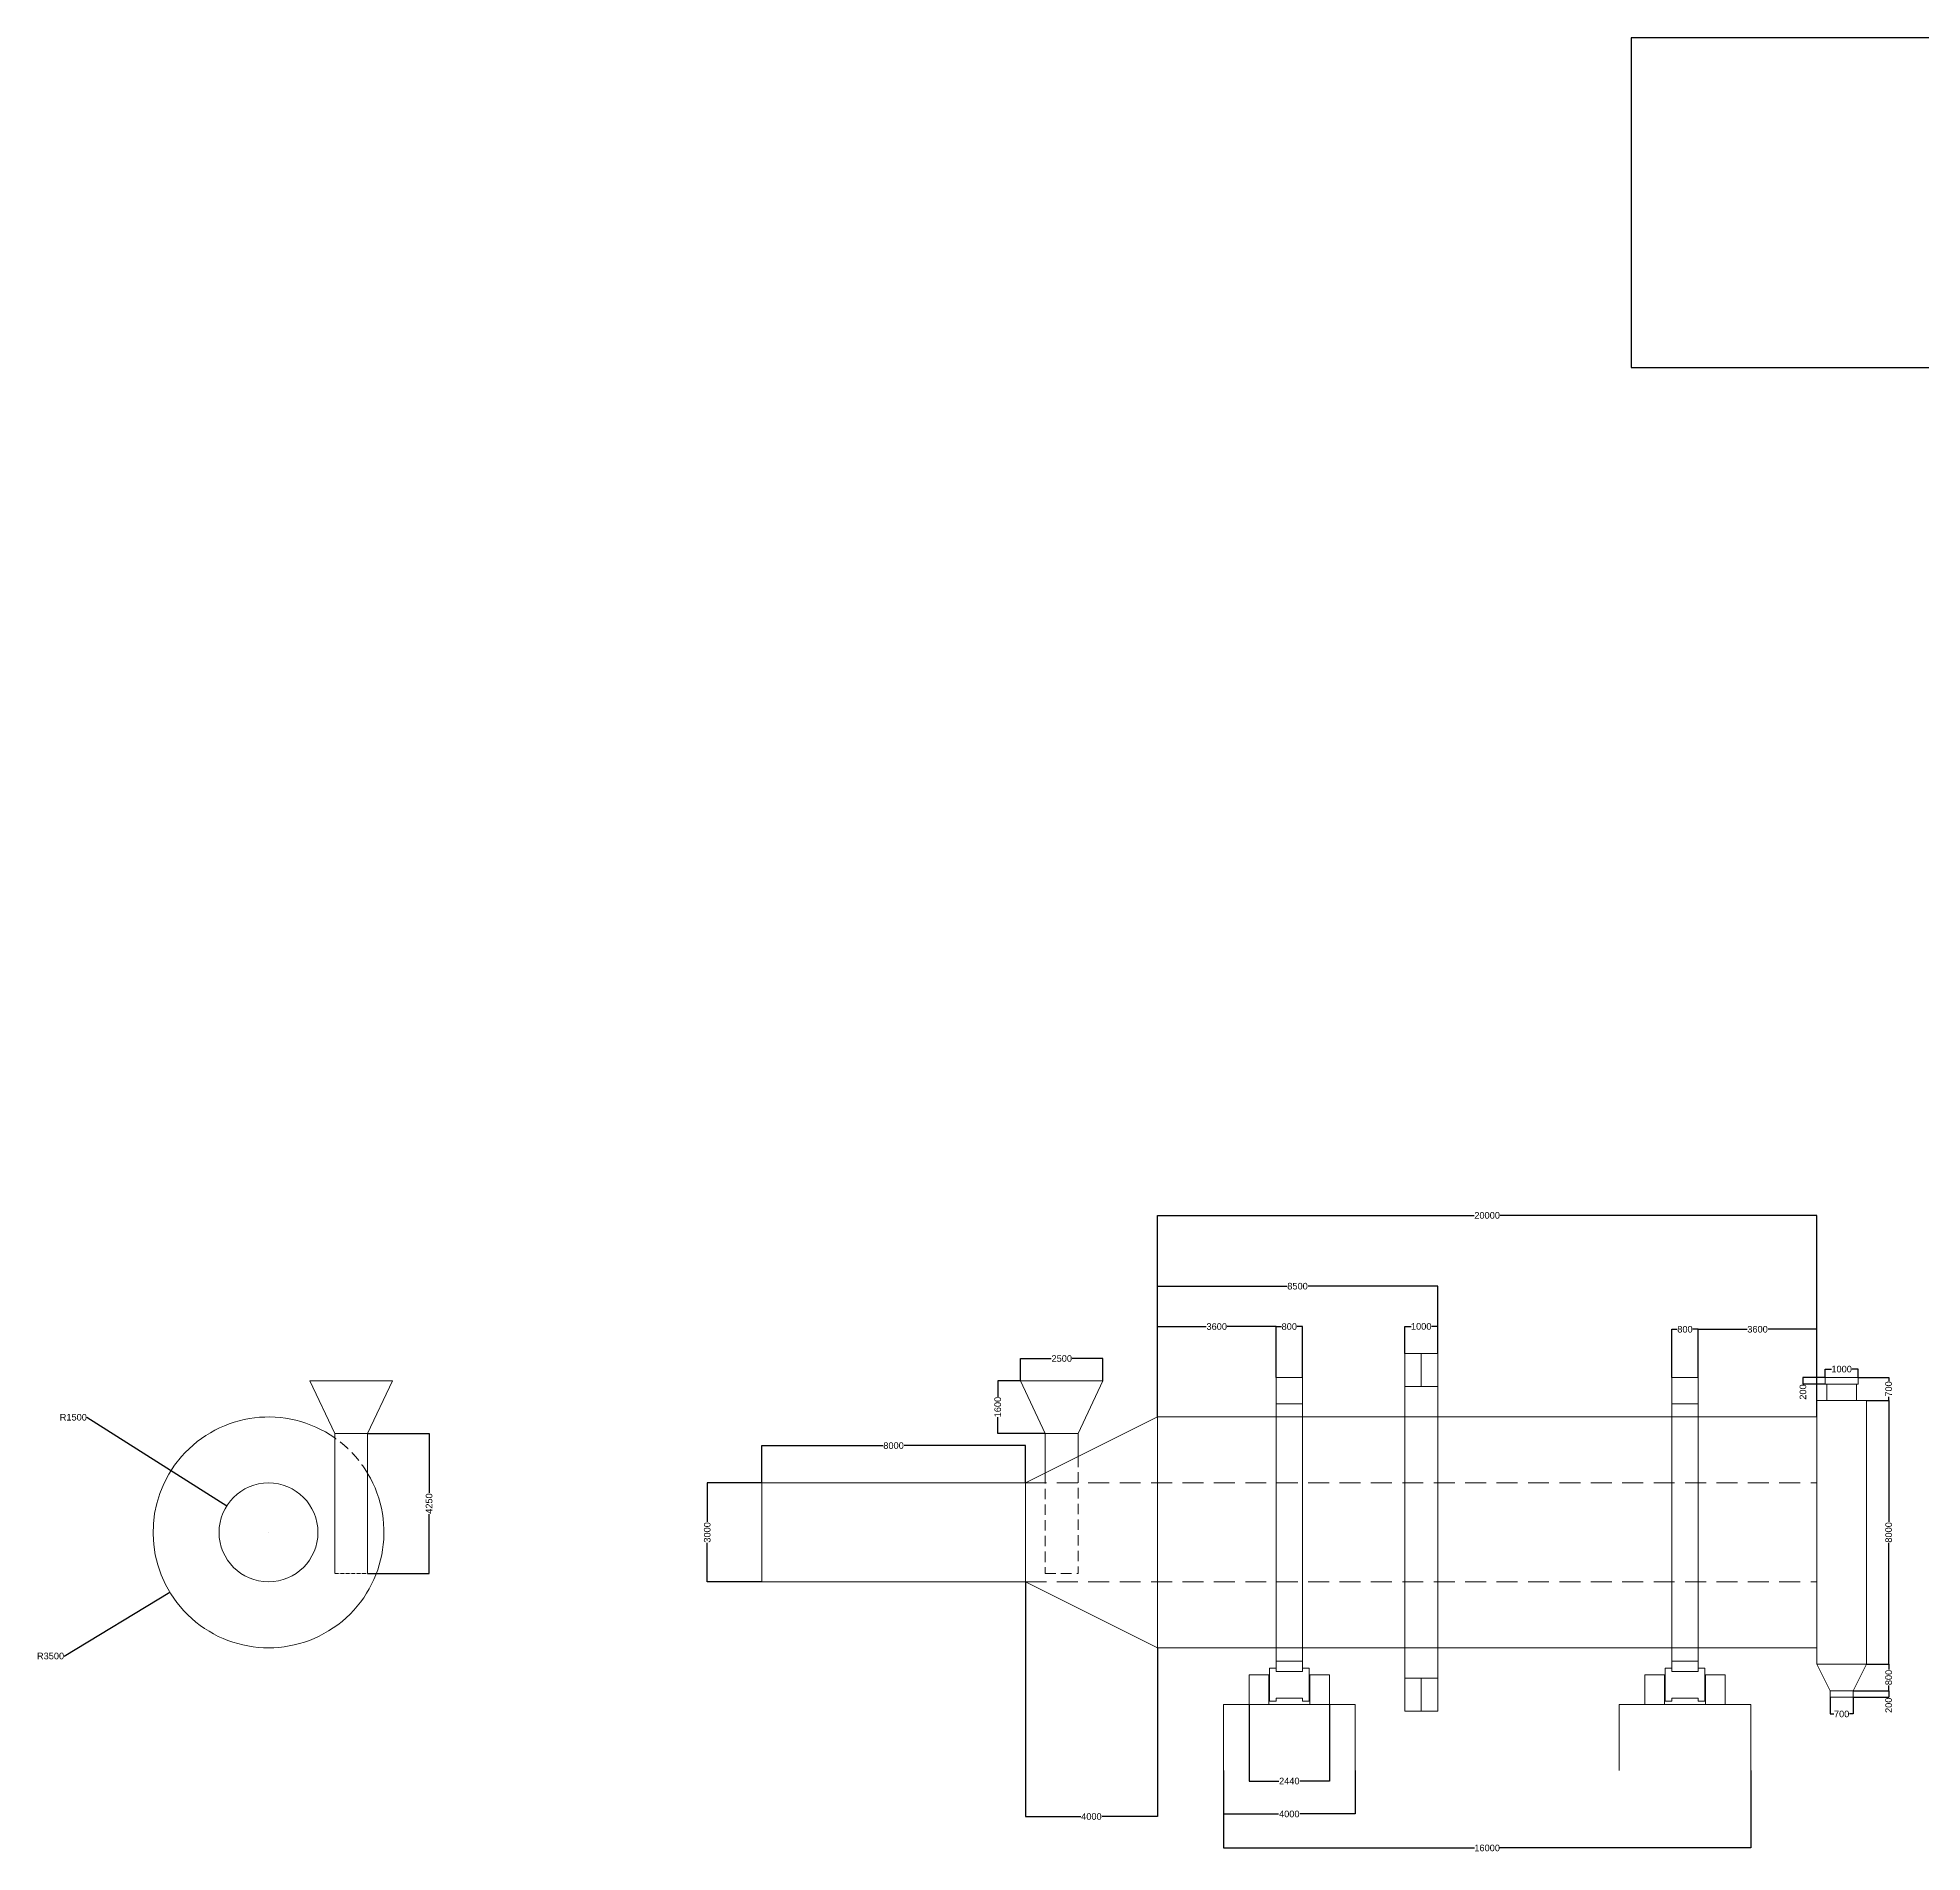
# Model space of a CAD drawing. Header units: millimetres. Extents: x -31392 to 57462, y -8726 to 46302.
# Drawn here: x -31392 to 25760, y -8726 to 46302 of the extents above; entities that cross this region are included whole.
import ezdxf

# ---------------------------------------------------------------- set-up
doc = ezdxf.new("R2010")
doc.units = ezdxf.units.MM
doc.linetypes.add('HIDDEN', pattern=[9.524999999999999, 6.35, -3.175])
doc.layers.add('Dimension', color=10, linetype='Continuous')
doc.layers.add('Hidden', color=7, linetype='HIDDEN', lineweight=18)
doc.layers.add('Solid line', color=7, linetype='Continuous', lineweight=18)
doc.styles.get("Standard").update_dxf_attribs({"font": 'arial.ttf'})
doc.dimstyles.get("Standard").update_dxf_attribs({"dimtxt": 200, "dimasz": 0.18, "dimexe": 0.18, "dimexo": 0.0625, "dimgap": 20, "dimtad": 0, "dimdec": 0, "dimzin": 0, "dimdsep": 46, "dimtxsty": 'Standard', "dimcen": 0.09, "dimadec": 0, "dimazin": 0, "dimtfac": 1, "dimtdec": 0, "dimtofl": 0, "dimtmove": 0, "dimatfit": 3, "dimfxl": 1, "dimtolj": 1, "dimtzin": 0, "dimarcsym": 0})
doc.dimstyles.new('Standard$4', dxfattribs={"dimtxt": 200, "dimasz": 0.18, "dimexe": 0.18, "dimexo": 0.0625, "dimgap": 20, "dimtad": 0, "dimtoh": 1, "dimdec": 0, "dimzin": 0, "dimdsep": 46, "dimtxsty": 'Standard', "dimcen": 0.09, "dimadec": 0, "dimazin": 0, "dimtfac": 1, "dimtdec": 0, "dimtofl": 0, "dimtmove": 0, "dimatfit": 3, "dimfxl": 1, "dimtolj": 1, "dimtzin": 0, "dimarcsym": 0})

# ---------------------------------------------------------------- blocks, each defined once
blk = doc.blocks.new('*D5')
at = {"layer": 'Defpoints', "color": 0, "transparency": 16777216}
for p in [(23812.84296285019, 5926.099673269448), (22812.84296285019, 5675.548020448492), (23812.84296285019, 5675.548020448492)]:
    blk.add_point(p, dxfattribs=at)
at = {"layer": 'Dimension', "color": 0, "lineweight": -2, "transparency": 16777216}
for p, q in [((22812.84296285019, 5675.610520448492), (22812.84296285019, 5926.279673269448)), ((22813.02296285019, 5926.099673269448), (23003.96165316397, 5926.099673269448)), ((23812.66296285019, 5926.099673269448), (23621.72427253641, 5926.099673269448)), ((23812.84296285019, 5675.610520448492), (23812.84296285019, 5926.279673269448))]:
    blk.add_line(p, q, dxfattribs=at)
at = {"layer": 'Dimension', "color": 0, "transparency": 16777216}
for points in [[(22813.02296285019, 5926.129673269447), (22813.02296285019, 5926.069673269448), (22812.84296285019, 5926.099673269448)], [(23812.66296285019, 5926.129673269447), (23812.66296285019, 5926.069673269448), (23812.84296285019, 5926.099673269448)]]:
    blk.add_solid(points, dxfattribs=at)
at = {"layer": 'Dimension', "color": 0, "transparency": 16777216, "insert": (23312.84296285019, 5926.099673269448), "char_height": 200, "attachment_point": 5}
blk.add_mtext('\\A1;1000', dxfattribs=at)
blk = doc.blocks.new('*D8')
at = {"layer": 'Defpoints', "color": 0, "transparency": 16777216}
for p in [(24062.84296285019, 4975.548020448494), (24062.84296285019, -3024.451979551507), (24739.53298954043, -3024.451979551507)]:
    blk.add_point(p, dxfattribs=at)
at = {"layer": 'Dimension', "color": 0, "lineweight": -2, "transparency": 16777216}
for p, q in [((24062.90546285019, 4975.548020448494), (24739.71298954043, 4975.548020448494)), ((24739.53298954043, 4975.368020448494), (24739.53298954043, 1293.979125496242)), ((24739.53298954043, -3024.271979551507), (24739.53298954043, 657.1169154007441)), ((24062.90546285019, -3024.451979551507), (24739.71298954043, -3024.451979551507))]:
    blk.add_line(p, q, dxfattribs=at)
at = {"layer": 'Dimension', "color": 0, "transparency": 16777216}
for points in [[(24739.50298954043, 4975.368020448494), (24739.56298954043, 4975.368020448494), (24739.53298954043, 4975.548020448494)], [(24739.50298954043, -3024.271979551507), (24739.56298954043, -3024.271979551507), (24739.53298954043, -3024.451979551507)]]:
    blk.add_solid(points, dxfattribs=at)
at = {"layer": 'Dimension', "color": 0, "transparency": 16777216, "insert": (24739.53298954042, 975.548020448486), "char_height": 200, "attachment_point": 5, "rotation": 90}
blk.add_mtext('\\A1;8000', dxfattribs=at)
blk = doc.blocks.new('*D9')
at = {"layer": 'Defpoints', "color": 0, "transparency": 16777216}
for p in [(22962.84296285019, -4024.451979551508), (23662.84296285019, -4024.451979551508), (23662.84296285019, -4531.256753402093)]:
    blk.add_point(p, dxfattribs=at)
at = {"layer": 'Dimension', "color": 0, "lineweight": -2, "transparency": 16777216}
for p, q in [((22962.84296285019, -4024.514479551508), (22962.84296285019, -4531.436753402093)), ((22963.02296285019, -4531.256753402093), (23073.06124388702, -4531.256753402093)), ((23662.66296285019, -4531.256753402093), (23552.62468181335, -4531.256753402093)), ((23662.84296285019, -4024.514479551508), (23662.84296285019, -4531.436753402093))]:
    blk.add_line(p, q, dxfattribs=at)
at = {"layer": 'Dimension', "color": 0, "transparency": 16777216}
for points in [[(22963.02296285019, -4531.226753402093), (22963.02296285019, -4531.286753402092), (22962.84296285019, -4531.256753402093)], [(23662.66296285019, -4531.226753402093), (23662.66296285019, -4531.286753402092), (23662.84296285019, -4531.256753402093)]]:
    blk.add_solid(points, dxfattribs=at)
at = {"layer": 'Dimension', "color": 0, "transparency": 16777216, "insert": (23312.84296285019, -4531.256753402093), "char_height": 200, "attachment_point": 5}
blk.add_mtext('\\A1;700', dxfattribs=at)
blk = doc.blocks.new('*D10')
at = {"layer": 'Defpoints', "color": 0, "transparency": 16777216}
for p in [(23662.84296285019, -3824.45197955151), (23662.84296285019, -4024.451979551509), (24739.71298954046, -4024.451979551509)]:
    blk.add_point(p, dxfattribs=at)
at = {"layer": 'Dimension', "color": 0, "lineweight": -2, "transparency": 16777216}
for p, q in [((23662.90546285019, -3824.45197955151), (24739.89298954046, -3824.45197955151)), ((24739.71298954046, -3824.63197955151), (24739.71298954046, -4024.27197955151)), ((23662.90546285019, -4024.451979551509), (24739.89298954046, -4024.451979551509)), ((24739.71298954046, -4024.451979551509), (24739.71298954046, -4024.631979551509))]:
    blk.add_line(p, q, dxfattribs=at)
at = {"layer": 'Dimension', "color": 0, "transparency": 16777216}
for points in [[(24739.68298954046, -3824.63197955151), (24739.74298954046, -3824.63197955151), (24739.71298954046, -3824.45197955151)], [(24739.68298954046, -4024.27197955151), (24739.74298954046, -4024.27197955151), (24739.71298954046, -4024.451979551509)]]:
    blk.add_solid(points, dxfattribs=at)
at = {"layer": 'Dimension', "color": 0, "transparency": 16777216, "insert": (24739.71298954045, -4266.937573003084), "char_height": 200, "attachment_point": 5, "rotation": 90}
blk.add_mtext('\\A1;200', dxfattribs=at)
blk = doc.blocks.new('*D11')
at = {"layer": 'Defpoints', "color": 0, "transparency": 16777216}
for p in [(24739.71298954044, -3024.451979551508), (24362.35645779449, -3824.451979551512), (24739.71298954044, -3824.451979551512)]:
    blk.add_point(p, dxfattribs=at)
at = {"layer": 'Dimension', "color": 0, "lineweight": -2, "transparency": 16777216}
for p, q in [((24739.65048954044, -3024.451979551508), (24739.53298954044, -3024.451979551508)), ((24739.71298954044, -3024.631979551508), (24739.71298954044, -3183.715281052192)), ((24362.41895779449, -3824.451979551512), (24739.89298954044, -3824.451979551512)), ((24739.71298954044, -3824.271979551512), (24739.71298954044, -3665.188678050828))]:
    blk.add_line(p, q, dxfattribs=at)
at = {"layer": 'Dimension', "color": 0, "transparency": 16777216}
for points in [[(24739.68298954044, -3024.631979551508), (24739.74298954044, -3024.631979551508), (24739.71298954044, -3024.451979551508)], [(24739.68298954044, -3824.271979551512), (24739.74298954044, -3824.271979551512), (24739.71298954044, -3824.451979551512)]]:
    blk.add_solid(points, dxfattribs=at)
at = {"layer": 'Dimension', "color": 0, "transparency": 16777216, "insert": (24739.71298954044, -3424.451979551516), "char_height": 200, "attachment_point": 5, "rotation": 90}
blk.add_mtext('\\A1;800', dxfattribs=at)
blk = doc.blocks.new('*D12')
at = {"layer": 'Defpoints', "color": 0, "transparency": 16777216}
for p in [(23812.84296285019, 5675.548020448494), (24739.71298954046, 5675.548020448494), (24062.84296285019, 4975.548020448494)]:
    blk.add_point(p, dxfattribs=at)
at = {"layer": 'Dimension', "color": 0, "lineweight": -2, "transparency": 16777216}
for p, q in [((23812.90546285019, 5675.548020448494), (24739.89298954046, 5675.548020448494)), ((24739.71298954046, 5675.368020448494), (24739.71298954046, 5565.329739411659)), ((24062.90546285019, 4975.548020448494), (24739.89298954046, 4975.548020448494)), ((24739.71298954046, 4975.728020448494), (24739.71298954046, 5085.766301485329))]:
    blk.add_line(p, q, dxfattribs=at)
at = {"layer": 'Dimension', "color": 0, "transparency": 16777216}
for points in [[(24739.68298954046, 5675.368020448494), (24739.74298954046, 5675.368020448494), (24739.71298954046, 5675.548020448494)], [(24739.68298954046, 4975.728020448494), (24739.74298954046, 4975.728020448494), (24739.71298954046, 4975.548020448494)]]:
    blk.add_solid(points, dxfattribs=at)
at = {"layer": 'Dimension', "color": 0, "transparency": 16777216, "insert": (24739.71298954045, 5325.548020448486), "char_height": 200, "attachment_point": 5, "rotation": 90}
blk.add_mtext('\\A1;700', dxfattribs=at)
blk = doc.blocks.new('*D13')
at = {"layer": 'Defpoints', "color": 0, "transparency": 16777216}
for p in [(22140.11812637413, 5475.548020448493), (22812.84296285019, 5675.548020448494), (22812.84296285019, 5475.548020448494)]:
    blk.add_point(p, dxfattribs=at)
at = {"layer": 'Dimension', "color": 0, "lineweight": -2, "transparency": 16777216}
for p, q in [((22812.78046285019, 5675.548020448494), (22139.93812637413, 5675.548020448493)), ((22812.78046285019, 5475.548020448494), (22139.93812637413, 5475.548020448493)), ((22140.11812637413, 5675.368020448493), (22140.11812637413, 5475.728020448493)), ((22140.11812637413, 5475.548020448493), (22140.11812637413, 5475.368020448493))]:
    blk.add_line(p, q, dxfattribs=at)
at = {"layer": 'Dimension', "color": 0, "transparency": 16777216}
for points in [[(22140.08812637413, 5675.368020448493), (22140.14812637413, 5675.368020448493), (22140.11812637413, 5675.548020448493)], [(22140.08812637413, 5475.728020448493), (22140.14812637413, 5475.728020448493), (22140.11812637413, 5475.548020448493)]]:
    blk.add_solid(points, dxfattribs=at)
at = {"layer": 'Dimension', "color": 0, "transparency": 16777216, "insert": (22140.11812637413, 5233.062426996918), "char_height": 200, "attachment_point": 5, "rotation": 90}
blk.add_mtext('\\A1;200', dxfattribs=at)
blk = doc.blocks.new('*D14')
at = {"layer": 'Defpoints', "color": 0, "transparency": 16777216}
for p in [(18962.84296285019, 7134.518856554016), (18162.84296285019, 5675.548020448494), (18962.84296285019, 5675.548020448494)]:
    blk.add_point(p, dxfattribs=at)
at = {"layer": 'Dimension', "color": 0, "lineweight": -2, "transparency": 16777216}
for p, q in [((18162.84296285019, 5675.610520448494), (18162.84296285019, 7134.698856554016)), ((18163.02296285019, 7134.518856554016), (18322.10626435087, 7134.518856554016)), ((18962.66296285019, 7134.518856554016), (18803.5796613495, 7134.518856554016)), ((18962.84296285019, 5675.610520448494), (18962.84296285019, 7134.698856554016))]:
    blk.add_line(p, q, dxfattribs=at)
at = {"layer": 'Dimension', "color": 0, "transparency": 16777216}
for points in [[(18163.02296285019, 7134.548856554015), (18163.02296285019, 7134.488856554016), (18162.84296285019, 7134.518856554016)], [(18962.66296285019, 7134.548856554015), (18962.66296285019, 7134.488856554016), (18962.84296285019, 7134.518856554016)]]:
    blk.add_solid(points, dxfattribs=at)
at = {"layer": 'Dimension', "color": 0, "transparency": 16777216, "insert": (18562.84296285019, 7134.518856554016), "char_height": 200, "attachment_point": 5}
blk.add_mtext('\\A1;800', dxfattribs=at)
blk = doc.blocks.new('*D15')
at = {"layer": 'Defpoints', "color": 0, "transparency": 16777216}
for p in [(-9437.157037149816, 2475.548020448495), (-11087.65944096697, -524.4519795515067), (-9437.157037149816, -524.4519795515064)]:
    blk.add_point(p, dxfattribs=at)
at = {"layer": 'Dimension', "color": 0, "lineweight": -2, "transparency": 16777216}
for p, q in [((-9437.219537149816, 2475.548020448495), (-11087.83944096697, 2475.548020448495)), ((-11087.65944096697, 2475.368020448495), (-11087.65944096697, 1293.77448702421)), ((-11087.65944096697, -524.2719795515068), (-11087.65944096697, 657.3215538727778)), ((-9437.219537149816, -524.4519795515064), (-11087.83944096697, -524.4519795515067))]:
    blk.add_line(p, q, dxfattribs=at)
at = {"layer": 'Dimension', "color": 0, "transparency": 16777216}
for points in [[(-11087.68944096697, 2475.368020448495), (-11087.62944096697, 2475.368020448495), (-11087.65944096697, 2475.548020448495)], [(-11087.68944096697, -524.2719795515068), (-11087.62944096697, -524.2719795515068), (-11087.65944096697, -524.4519795515067)]]:
    blk.add_solid(points, dxfattribs=at)
at = {"layer": 'Dimension', "color": 0, "transparency": 16777216, "insert": (-11087.65944096697, 975.548020448497), "char_height": 200, "attachment_point": 5, "rotation": 90}
blk.add_mtext('\\A1;3000', dxfattribs=at)
blk = doc.blocks.new('*D16')
at = {"layer": 'Defpoints', "color": 0, "transparency": 16777216}
for p in [(-1437.157037149812, 3606.629318801992), (-9437.157037149813, 2475.548020448494), (-1437.157037149812, 2475.548020448492)]:
    blk.add_point(p, dxfattribs=at)
at = {"layer": 'Dimension', "color": 0, "lineweight": -2, "transparency": 16777216}
for p, q in [((-9437.157037149813, 2475.610520448494), (-9437.157037149813, 3606.809318801992)), ((-9436.977037149813, 3606.629318801992), (-5755.588142197561, 3606.629318801992)), ((-1437.337037149812, 3606.629318801992), (-5118.725932102063, 3606.629318801992)), ((-1437.157037149812, 2475.610520448492), (-1437.157037149812, 3606.809318801992))]:
    blk.add_line(p, q, dxfattribs=at)
at = {"layer": 'Dimension', "color": 0, "transparency": 16777216}
for points in [[(-9436.977037149813, 3606.659318801992), (-9436.977037149813, 3606.599318801992), (-9437.157037149813, 3606.629318801992)], [(-1437.337037149812, 3606.659318801992), (-1437.337037149812, 3606.599318801992), (-1437.157037149812, 3606.629318801992)]]:
    blk.add_solid(points, dxfattribs=at)
at = {"layer": 'Dimension', "color": 0, "transparency": 16777216, "insert": (-5437.157037149812, 3606.629318801992), "char_height": 200, "attachment_point": 5}
blk.add_mtext('\\A1;8000', dxfattribs=at)
blk = doc.blocks.new('*D17')
at = {"layer": 'Defpoints', "color": 0, "transparency": 16777216}
for p in [(912.8429628501872, 6248.023104269945), (-1587.157037149813, 5575.548020448497), (912.8429628501872, 5575.548020448497)]:
    blk.add_point(p, dxfattribs=at)
at = {"layer": 'Dimension', "color": 0, "lineweight": -2, "transparency": 16777216}
for p, q in [((-1587.157037149813, 5575.610520448497), (-1587.157037149813, 6248.203104269945)), ((-1586.977037149813, 6248.023104269945), (-657.1570371498128, 6248.023104269945)), ((912.6629628501872, 6248.023104269945), (-17.15703714981277, 6248.023104269945)), ((912.8429628501872, 5575.610520448497), (912.8429628501872, 6248.203104269945))]:
    blk.add_line(p, q, dxfattribs=at)
at = {"layer": 'Dimension', "color": 0, "transparency": 16777216}
for points in [[(-1586.977037149813, 6248.053104269945), (-1586.977037149813, 6247.993104269945), (-1587.157037149813, 6248.023104269945)], [(912.6629628501872, 6248.053104269945), (912.6629628501872, 6247.993104269945), (912.8429628501872, 6248.023104269945)]]:
    blk.add_solid(points, dxfattribs=at)
at = {"layer": 'Dimension', "color": 0, "transparency": 16777216, "insert": (-337.1570371498128, 6248.023104269945), "char_height": 200, "attachment_point": 5}
blk.add_mtext('\\A1;2500', dxfattribs=at)
blk = doc.blocks.new('*D18')
at = {"layer": 'Defpoints', "color": 0, "transparency": 16777216}
for p in [(-1587.157037149814, 5575.548020448499), (-2278.90013491118, 3975.548020448499), (-837.1570371498133, 3975.548020448499)]:
    blk.add_point(p, dxfattribs=at)
at = {"layer": 'Dimension', "color": 0, "lineweight": -2, "transparency": 16777216}
for p, q in [((-1587.219537149814, 5575.548020448499), (-2279.080134911181, 5575.548020448498)), ((-2278.900134911181, 5575.368020448498), (-2278.90013491118, 5084.42933013472)), ((-2278.90013491118, 3975.728020448499), (-2278.90013491118, 4466.666710762277)), ((-837.2195371498133, 3975.548020448499), (-2279.08013491118, 3975.548020448499))]:
    blk.add_line(p, q, dxfattribs=at)
at = {"layer": 'Dimension', "color": 0, "transparency": 16777216}
for points in [[(-2278.930134911181, 5575.368020448498), (-2278.870134911181, 5575.368020448498), (-2278.900134911181, 5575.548020448498)], [(-2278.930134911181, 3975.728020448499), (-2278.87013491118, 3975.728020448499), (-2278.90013491118, 3975.548020448499)]]:
    blk.add_solid(points, dxfattribs=at)
at = {"layer": 'Dimension', "color": 0, "transparency": 16777216, "insert": (-2278.900134911179, 4775.548020448498), "char_height": 200, "attachment_point": 5, "rotation": 90}
blk.add_mtext('\\A1;1600', dxfattribs=at)
blk = doc.blocks.new('*D28')
at = {"layer": 'Defpoints', "color": 0, "transparency": 16777216}
for p in [(-24392.99689218869, 975.5480204484811), (-27387.62731454383, -836.1331417611727)]:
    blk.add_point(p, dxfattribs=at)
at = {"layer": 'Dimension', "color": 0, "lineweight": -2, "transparency": 16777216}
for p, q in [((-24393.08689218869, 975.5480204484793), (-24392.90689218869, 975.5480204484829)), ((-24392.99689218869, 975.458020448481), (-24392.99689218869, 975.6380204484813)), ((-30588.75288624814, -2772.739025689689), (-27387.78132410841, -836.226313935229)), ((-30588.93288624814, -2772.739025689689), (-30588.75288624814, -2772.739025689689))]:
    blk.add_line(p, q, dxfattribs=at)
at = {"layer": 'Dimension', "color": 0, "transparency": 16777216}
blk.add_solid([(-27387.79685280409, -836.2006456744657), (-27387.76579541273, -836.2519821959922), (-27387.62731454383, -836.1331417611727)], dxfattribs=at)
at = {"layer": 'Dimension', "color": 0, "transparency": 16777216, "insert": (-31002.93015773518, -2772.739025689689), "char_height": 200, "attachment_point": 5}
blk.add_mtext('\\A1;R3500', dxfattribs=at)
blk = doc.blocks.new('*D29')
at = {"layer": 'Defpoints', "color": 0, "transparency": 16777216}
for p in [(-25659.83068434311, 1778.749205118776), (-24392.99689218872, 975.5480204484993)]:
    blk.add_point(p, dxfattribs=at)
at = {"layer": 'Dimension', "color": 0, "lineweight": -2, "transparency": 16777216}
for p, q in [((-29898.46853404971, 4466.027036782803), (-29898.28853404971, 4466.027036782803)), ((-29898.28853404971, 4466.027036782803), (-25659.98270439817, 1778.845589260936)), ((-24393.08689218871, 975.5480204484993), (-24392.90689218871, 975.5480204484975)), ((-24392.99689218872, 975.458020448501), (-24392.99689218871, 975.6380204484994))]:
    blk.add_line(p, q, dxfattribs=at)
at = {"layer": 'Dimension', "color": 0, "transparency": 16777216}
blk.add_solid([(-25659.96664037447, 1778.870925936781), (-25659.99876842186, 1778.820252585092), (-25659.83068434311, 1778.749205118776)], dxfattribs=at)
at = {"layer": 'Dimension', "color": 0, "transparency": 16777216, "insert": (-30312.46580553675, 4466.027036782802), "char_height": 200, "attachment_point": 5}
blk.add_mtext('\\A1;R1500', dxfattribs=at)
blk = doc.blocks.new('*D30')
at = {"layer": 'Defpoints', "color": 0, "transparency": 16777216}
for p in [(-21385.91409400665, 3975.5480204485), (-21385.91409400665, -274.4519795515008), (-19522.93338975713, -274.4519795515005)]:
    blk.add_point(p, dxfattribs=at)
at = {"layer": 'Dimension', "color": 0, "lineweight": -2, "transparency": 16777216}
for p, q in [((-21385.85159400665, 3975.5480204485), (-19522.75338975713, 3975.5480204485)), ((-19522.93338975713, 3975.3680204485), (-19522.93338975713, 2172.867256464871)), ((-19522.93338975713, -274.2719795515005), (-19522.93338975713, 1528.228784432129)), ((-21385.85159400665, -274.4519795515008), (-19522.75338975713, -274.4519795515005))]:
    blk.add_line(p, q, dxfattribs=at)
at = {"layer": 'Dimension', "color": 0, "transparency": 16777216}
for points in [[(-19522.96338975713, 3975.3680204485), (-19522.90338975714, 3975.3680204485), (-19522.93338975713, 3975.5480204485)], [(-19522.96338975713, -274.2719795515005), (-19522.90338975714, -274.2719795515005), (-19522.93338975713, -274.4519795515005)]]:
    blk.add_solid(points, dxfattribs=at)
at = {"layer": 'Dimension', "color": 0, "transparency": 16777216, "insert": (-19522.93338975713, 1850.548020448505), "char_height": 200, "attachment_point": 5, "rotation": 90}
blk.add_mtext('\\A1;4250', dxfattribs=at)
blk = doc.blocks.new('*D32')
at = {"layer": 'Defpoints', "color": 0, "transparency": 16777216}
for p in [(-1437.157037149812, -524.4519795515071), (2562.842962850186, -2524.451979551508), (2562.842962850186, -7640.837419149058)]:
    blk.add_point(p, dxfattribs=at)
at = {"layer": 'Dimension', "color": 0, "lineweight": -2, "transparency": 16777216}
for p, q in [((-1437.157037149812, -524.5144795515071), (-1437.157037149813, -7641.017419149059)), ((2562.842962850186, -2524.514479551508), (2562.842962850186, -7641.017419149059)), ((-1436.977037149813, -7640.837419149058), (240.5237268338155, -7640.837419149058)), ((2562.662962850186, -7640.837419149058), (885.1621988665577, -7640.837419149058))]:
    blk.add_line(p, q, dxfattribs=at)
at = {"layer": 'Dimension', "color": 0, "transparency": 16777216}
for points in [[(-1436.977037149813, -7640.807419149059), (-1436.977037149813, -7640.867419149058), (-1437.157037149813, -7640.837419149058)], [(2562.662962850186, -7640.807419149059), (2562.662962850186, -7640.867419149058), (2562.842962850186, -7640.837419149058)]]:
    blk.add_solid(points, dxfattribs=at)
at = {"layer": 'Dimension', "color": 0, "transparency": 16777216, "insert": (562.8429628501866, -7640.837419149058), "char_height": 200, "attachment_point": 5}
blk.add_mtext('\\A1;4000', dxfattribs=at)
blk = doc.blocks.new('*D33')
at = {"layer": 'Defpoints', "color": 0, "transparency": 16777216}
for p in [(6162.842962850187, 7217.181486948932), (6162.842962850187, 5675.548020448494), (2562.842962850188, 4475.548020448494)]:
    blk.add_point(p, dxfattribs=at)
at = {"layer": 'Dimension', "color": 0, "lineweight": -2, "transparency": 16777216}
for p, q in [((2562.842962850188, 4475.610520448494), (2562.842962850188, 7217.361486948932)), ((2563.022962850188, 7217.181486948932), (4044.616496274471, 7217.181486948932)), ((6162.662962850187, 7217.181486948932), (4681.069429425904, 7217.181486948932)), ((6162.842962850187, 5675.610520448494), (6162.842962850187, 7217.361486948932))]:
    blk.add_line(p, q, dxfattribs=at)
at = {"layer": 'Dimension', "color": 0, "transparency": 16777216}
for points in [[(2563.022962850188, 7217.211486948931), (2563.022962850188, 7217.151486948932), (2562.842962850188, 7217.181486948932)], [(6162.662962850187, 7217.211486948931), (6162.662962850187, 7217.151486948932), (6162.842962850187, 7217.181486948932)]]:
    blk.add_solid(points, dxfattribs=at)
at = {"layer": 'Dimension', "color": 0, "transparency": 16777216, "insert": (4362.842962850187, 7217.181486948932), "char_height": 200, "attachment_point": 5}
blk.add_mtext('\\A1;3600', dxfattribs=at)
blk = doc.blocks.new('*D34')
at = {"layer": 'Defpoints', "color": 0, "transparency": 16777216}
for p in [(4562.842962850191, -6246.621693438422), (8562.84296285019, -6246.621693438422), (8562.84296285019, -7563.324148862404)]:
    blk.add_point(p, dxfattribs=at)
at = {"layer": 'Dimension', "color": 0, "lineweight": -2, "transparency": 16777216}
for p, q in [((4562.842962850191, -6246.684193438422), (4562.842962850191, -7563.504148862405)), ((8562.84296285019, -6246.684193438422), (8562.84296285019, -7563.504148862405)), ((4563.022962850191, -7563.324148862404), (6240.52372683382, -7563.324148862404)), ((8562.66296285019, -7563.324148862404), (6885.162198866562, -7563.324148862404))]:
    blk.add_line(p, q, dxfattribs=at)
at = {"layer": 'Dimension', "color": 0, "transparency": 16777216}
for points in [[(4563.022962850191, -7563.294148862405), (4563.022962850191, -7563.354148862404), (4562.842962850191, -7563.324148862404)], [(8562.66296285019, -7563.294148862405), (8562.66296285019, -7563.354148862404), (8562.84296285019, -7563.324148862404)]]:
    blk.add_solid(points, dxfattribs=at)
at = {"layer": 'Dimension', "color": 0, "transparency": 16777216, "insert": (6562.842962850191, -7563.324148862404), "char_height": 200, "attachment_point": 5}
blk.add_mtext('\\A1;4000', dxfattribs=at)
blk = doc.blocks.new('*D35')
at = {"layer": 'Defpoints', "color": 0, "transparency": 16777216}
for p in [(5342.842962850194, -4246.621693438421), (7782.842962850187, -4246.621693438422), (7782.842962850187, -6565.053559743814)]:
    blk.add_point(p, dxfattribs=at)
at = {"layer": 'Dimension', "color": 0, "lineweight": -2, "transparency": 16777216}
for p, q in [((5342.842962850194, -4246.684193438421), (5342.842962850194, -6565.233559743814)), ((7782.842962850187, -4246.684193438422), (7782.842962850187, -6565.233559743814)), ((5343.022962850195, -6565.053559743814), (6242.842962850191, -6565.053559743814)), ((7782.662962850187, -6565.053559743814), (6882.842962850191, -6565.053559743814))]:
    blk.add_line(p, q, dxfattribs=at)
at = {"layer": 'Dimension', "color": 0, "transparency": 16777216}
for points in [[(5343.022962850195, -6565.023559743814), (5343.022962850195, -6565.083559743814), (5342.842962850194, -6565.053559743814)], [(7782.662962850187, -6565.023559743814), (7782.662962850187, -6565.083559743814), (7782.842962850187, -6565.053559743814)]]:
    blk.add_solid(points, dxfattribs=at)
at = {"layer": 'Dimension', "color": 0, "transparency": 16777216, "insert": (6562.842962850191, -6565.053559743814), "char_height": 200, "attachment_point": 5}
blk.add_mtext('\\A1;2440', dxfattribs=at)
blk = doc.blocks.new('*D36')
at = {"layer": 'Defpoints', "color": 0, "transparency": 16777216}
for p in [(4562.842962850191, -6246.621693438422), (20562.84296285019, -6246.621693438422), (20562.84296285019, -8594.38461266717)]:
    blk.add_point(p, dxfattribs=at)
at = {"layer": 'Dimension', "color": 0, "lineweight": -2, "transparency": 16777216}
for p, q in [((4562.842962850191, -6246.684193438422), (4562.842962850191, -8594.56461266717)), ((20562.84296285019, -6246.684193438422), (20562.84296285019, -8594.56461266717)), ((4563.022962850191, -8594.38461266717), (12176.26724661554, -8594.38461266717)), ((20562.66296285019, -8594.38461266717), (12949.41867908484, -8594.38461266717))]:
    blk.add_line(p, q, dxfattribs=at)
at = {"layer": 'Dimension', "color": 0, "transparency": 16777216}
for points in [[(4563.022962850191, -8594.35461266717), (4563.022962850191, -8594.414612667171), (4562.842962850191, -8594.38461266717)], [(20562.66296285019, -8594.35461266717), (20562.66296285019, -8594.414612667171), (20562.84296285019, -8594.38461266717)]]:
    blk.add_solid(points, dxfattribs=at)
at = {"layer": 'Dimension', "color": 0, "transparency": 16777216, "insert": (12562.84296285019, -8594.38461266717), "char_height": 200, "attachment_point": 5}
blk.add_mtext('\\A1;16000', dxfattribs=at)
blk = doc.blocks.new('*D38')
at = {"layer": 'Defpoints', "color": 0, "transparency": 16777216}
for p in [(18962.66296285019, 7134.548856554014), (18962.66296285019, 7134.518856554016), (22562.84296285019, 4475.548020448494)]:
    blk.add_point(p, dxfattribs=at)
at = {"layer": 'Dimension', "color": 0, "lineweight": -2, "transparency": 16777216}
for p, q in [((18962.66296285019, 7134.486356554014), (18962.66296285019, 7134.338856554015)), ((18962.84296285019, 7134.518856554016), (20444.52649627447, 7134.518856554016)), ((22562.66296285019, 7134.518856554016), (21080.9794294259, 7134.518856554016)), ((22562.84296285019, 4475.610520448494), (22562.84296285019, 7134.698856554016))]:
    blk.add_line(p, q, dxfattribs=at)
at = {"layer": 'Dimension', "color": 0, "transparency": 16777216}
for points in [[(18962.84296285019, 7134.548856554015), (18962.84296285019, 7134.488856554016), (18962.66296285019, 7134.518856554016)], [(22562.66296285019, 7134.548856554015), (22562.66296285019, 7134.488856554016), (22562.84296285019, 7134.518856554016)]]:
    blk.add_solid(points, dxfattribs=at)
at = {"layer": 'Dimension', "color": 0, "transparency": 16777216, "insert": (20762.75296285019, 7134.518856554016), "char_height": 200, "attachment_point": 5}
blk.add_mtext('\\A1;3600', dxfattribs=at)
blk = doc.blocks.new('*D39')
at = {"layer": 'Defpoints', "color": 0, "transparency": 16777216}
for p in [(6962.842962850187, 7217.211486948931), (6162.842962850187, 5675.548020448494), (6962.842962850187, 5675.548020448494)]:
    blk.add_point(p, dxfattribs=at)
at = {"layer": 'Dimension', "color": 0, "lineweight": -2, "transparency": 16777216}
for p, q in [((6162.842962850187, 5675.610520448494), (6162.842962850187, 7217.391486948931)), ((6163.022962850187, 7217.211486948931), (6322.106264350869, 7217.211486948931)), ((6962.662962850187, 7217.211486948931), (6803.579661349505, 7217.211486948931)), ((6962.842962850187, 5675.610520448494), (6962.842962850187, 7217.391486948931))]:
    blk.add_line(p, q, dxfattribs=at)
at = {"layer": 'Dimension', "color": 0, "transparency": 16777216}
for points in [[(6163.022962850187, 7217.24148694893), (6163.022962850187, 7217.181486948931), (6162.842962850187, 7217.211486948931)], [(6962.662962850187, 7217.24148694893), (6962.662962850187, 7217.181486948931), (6962.842962850187, 7217.211486948931)]]:
    blk.add_solid(points, dxfattribs=at)
at = {"layer": 'Dimension', "color": 0, "transparency": 16777216, "insert": (6562.842962850187, 7217.211486948931), "char_height": 200, "attachment_point": 5}
blk.add_mtext('\\A1;800', dxfattribs=at)
blk = doc.blocks.new('*D40')
at = {"layer": 'Defpoints', "color": 0, "transparency": 16777216}
for p in [(11062.84296285019, 7221.661577113162), (10062.84296285019, 6396.469013789905), (11062.84296285019, 6396.469013789905)]:
    blk.add_point(p, dxfattribs=at)
at = {"layer": 'Dimension', "color": 0, "lineweight": -2, "transparency": 16777216}
for p, q in [((10062.84296285019, 6396.531513789905), (10062.84296285019, 7221.841577113162)), ((10063.02296285019, 7221.661577113162), (10253.96165316397, 7221.661577113162)), ((11062.66296285019, 7221.661577113162), (10871.72427253641, 7221.661577113162)), ((11062.84296285019, 6396.531513789905), (11062.84296285019, 7221.841577113162))]:
    blk.add_line(p, q, dxfattribs=at)
at = {"layer": 'Dimension', "color": 0, "transparency": 16777216}
for points in [[(10063.02296285019, 7221.691577113162), (10063.02296285019, 7221.631577113162), (10062.84296285019, 7221.661577113162)], [(11062.66296285019, 7221.691577113162), (11062.66296285019, 7221.631577113162), (11062.84296285019, 7221.661577113162)]]:
    blk.add_solid(points, dxfattribs=at)
at = {"layer": 'Dimension', "color": 0, "transparency": 16777216, "insert": (10562.84296285019, 7221.661577113162), "char_height": 200, "attachment_point": 5}
blk.add_mtext('\\A1;1000', dxfattribs=at)
blk = doc.blocks.new('*D41')
at = {"layer": 'Defpoints', "color": 0, "transparency": 16777216}
for p in [(11062.84296285019, 8441.319138794715), (2562.842962850188, 7221.661577113162), (11062.84296285019, 7221.841577113162)]:
    blk.add_point(p, dxfattribs=at)
at = {"layer": 'Dimension', "color": 0, "lineweight": -2, "transparency": 16777216}
for p, q in [((2562.842962850188, 7221.724077113162), (2562.842962850188, 8441.499138794716)), ((2563.022962850188, 8441.319138794715), (6494.411857802438, 8441.319138794715)), ((11062.66296285019, 8441.319138794715), (7131.274067897936, 8441.319138794715)), ((11062.84296285019, 7221.904077113162), (11062.84296285019, 8441.499138794716))]:
    blk.add_line(p, q, dxfattribs=at)
at = {"layer": 'Dimension', "color": 0, "transparency": 16777216}
for points in [[(2563.022962850188, 8441.349138794716), (2563.022962850188, 8441.289138794715), (2562.842962850188, 8441.319138794715)], [(11062.66296285019, 8441.349138794716), (11062.66296285019, 8441.289138794715), (11062.84296285019, 8441.319138794715)]]:
    blk.add_solid(points, dxfattribs=at)
at = {"layer": 'Dimension', "color": 0, "transparency": 16777216, "insert": (6812.842962850187, 8441.319138794715), "char_height": 200, "attachment_point": 5}
blk.add_mtext('\\A1;8500', dxfattribs=at)
blk = doc.blocks.new('*D42')
at = {"layer": 'Defpoints', "color": 0, "transparency": 16777216}
for p in [(22562.84296285019, 10589.02119357501), (2562.842962850188, 8441.319138794715), (22562.84296285019, 7134.518856554016)]:
    blk.add_point(p, dxfattribs=at)
at = {"layer": 'Dimension', "color": 0, "lineweight": -2, "transparency": 16777216}
for p, q in [((2562.842962850188, 8441.381638794715), (2562.842962850188, 10589.20119357501)), ((2563.022962850188, 10589.02119357501), (12165.14855630176, 10589.02119357501)), ((22562.66296285019, 10589.02119357501), (12960.53736939862, 10589.02119357501)), ((22562.84296285019, 7134.581356554016), (22562.84296285019, 10589.20119357501))]:
    blk.add_line(p, q, dxfattribs=at)
at = {"layer": 'Dimension', "color": 0, "transparency": 16777216}
for points in [[(2563.022962850188, 10589.05119357501), (2563.022962850188, 10588.99119357501), (2562.842962850188, 10589.02119357501)], [(22562.66296285019, 10589.05119357501), (22562.66296285019, 10588.99119357501), (22562.84296285019, 10589.02119357501)]]:
    blk.add_solid(points, dxfattribs=at)
at = {"layer": 'Dimension', "color": 0, "transparency": 16777216, "insert": (12562.84296285019, 10589.02119357501), "char_height": 200, "attachment_point": 5}
blk.add_mtext('\\A1;20000', dxfattribs=at)

msp = doc.modelspace()

# ---------------------------------------------------------------- linework, layer by layer
for p, q in [((16928.53075820178, 46302.29434324979), (16928.53075820178, 36302.29434324979)), ((41928.53075820178, 46302.29434324979), (16928.53075820178, 46302.29434324979)), ((16928.53075820178, 36302.29434324979), (41928.53075820178, 36302.29434324979))]:
    msp.add_line(p, q)
at = {"layer": 'Hidden', "ltscale": 50}
for p, q in [((162.8429628501872, 3275.548020448493), (162.8429628501872, -274.4519795515016)), ((-837.1570371498128, 2775.548020448492), (-837.1570371498128, -274.4519795515016)), ((-837.1570371498128, -274.4519795515016), (162.8429628501872, -274.4519795515016))]:
    msp.add_line(p, q, dxfattribs=at)
at = {"layer": 'Hidden', "linetype": 'HIDDEN', "ltscale": 100}
for p, q in [((-1437.157037149812, 2475.548020448493), (22562.84296285019, 2475.548020448493)), ((-1437.157037149815, -524.4519795515062), (22562.84296285018, -524.4519795515062))]:
    msp.add_line(p, q, dxfattribs=at)
at = {"layer": 'Hidden'}
msp.add_line((-22385.91409400664, -274.4519795515007), (-21385.91409400664, -274.4519795515007), dxfattribs=at)
at = {"layer": 'Hidden', "linetype": 'HIDDEN', "ltscale": 50}
msp.add_arc((-24392.99689218873, 975.5480204484966), 3500, 30.77687247848907, 55.00868731713049, dxfattribs=at)
at = {"layer": 'Solid line'}
for p, q in [((10062.84296285019, 6396.469013789905), (11062.84296285019, 6396.469013789905)), ((10062.84296285019, 6396.469013789905), (10062.84296285019, -4445.372972892917)), ((10562.84296285019, 6396.469013789905), (10562.84296285019, 5396.469013789905)), ((11062.84296285019, 6396.469013789905), (11062.84296285019, -4445.372972892917)), ((-21885.91409400664, 5575.548020448498), (-23135.91409400664, 5575.548020448498)), ((-22385.91409400664, 3975.548020448499), (-23135.91409400664, 5575.548020448498)), ((-21885.91409400664, 5575.548020448498), (-20635.91409400664, 5575.548020448498)), ((-21385.91409400664, 3975.548020448498), (-20635.91409400664, 5575.548020448498)), ((-337.1570371498128, 5575.548020448497), (-1587.157037149813, 5575.548020448497)), ((-837.1570371498128, 3975.548020448498), (-1587.157037149813, 5575.548020448497)), ((-337.1570371498128, 5575.548020448497), (912.8429628501872, 5575.548020448497)), ((162.8429628501872, 3975.548020448497), (912.8429628501872, 5575.548020448497)), ((6162.842962850187, 5675.548020448494), (6562.842962850187, 5675.548020448494)), ((6162.842962850187, 5675.548020448494), (6562.842962850187, 5675.548020448494)), ((6162.842962850187, 5675.548020448494), (6162.842962850187, 4875.548020448494)), ((6962.842962850187, 5675.548020448494), (6562.842962850187, 5675.548020448494)), ((6962.842962850187, 5675.548020448494), (6562.842962850187, 5675.548020448494)), ((6962.842962850187, 5675.548020448494), (6962.842962850187, -3246.621693438422)), ((10062.84296285019, 5396.469013789905), (11062.84296285019, 5396.469013789905)), ((18162.84296285019, 5675.548020448494), (18562.84296285019, 5675.548020448494)), ((18162.84296285019, 5675.548020448494), (18162.84296285019, 4875.548020448494)), ((18962.84296285019, 5675.548020448494), (18562.84296285019, 5675.548020448494)), ((18962.84296285019, 5675.548020448494), (18962.84296285019, -3246.621693438422)), ((22812.84296285019, 5675.548020448492), (23812.84296285019, 5675.548020448492)), ((22812.84296285019, 5475.548020448492), (22812.84296285019, 5675.548020448492)), ((22812.84296285019, 5475.548020448492), (23812.84296285019, 5475.548020448492)), ((22862.84296285019, 4975.548020448492), (22862.84296285019, 5475.548020448492)), ((23762.84296285019, 4975.548020448492), (23762.84296285019, 5475.548020448492)), ((23812.84296285019, 5475.548020448492), (23812.84296285019, 5675.548020448492)), ((6162.842962850187, 4875.548020448494), (6562.842962850187, 4875.548020448494)), ((6162.842962850187, 4875.548020448494), (6162.842962850184, -3246.621693438421)), ((6962.842962850187, 4875.548020448494), (6562.842962850187, 4875.548020448494)), ((18162.84296285019, 4875.548020448494), (18562.84296285019, 4875.548020448494)), ((18162.84296285019, 4875.548020448494), (18162.84296285018, -3246.621693438421)), ((18962.84296285019, 4875.548020448494), (18562.84296285019, 4875.548020448494)), ((22562.84296285019, 4975.548020448493), (22562.84296285019, -3024.451979551507)), ((22562.84296285019, 4975.548020448492), (24062.84296285019, 4975.548020448492)), ((24062.84296285019, 4975.548020448492), (24062.84296285019, -3024.451979551507)), ((-1437.157037149812, 2475.548020448493), (2562.842962850188, 4475.548020448494)), ((2562.842962850188, 4475.548020448494), (22562.84296285019, 4475.548020448494)), ((2562.842962850188, 4475.548020448494), (2562.842962850186, -2524.451979551508)), ((-22385.91409400664, 3975.548020448497), (-22385.91409400664, -274.4519795515007)), ((-22385.91409400664, 3975.548020448498), (-21385.91409400664, 3975.548020448498)), ((-21385.91409400664, 3975.548020448498), (-21385.91409400664, -274.4519795515007)), ((-837.1570371498128, 3975.548020448497), (162.8429628501872, 3975.548020448497)), ((-837.1570371498128, 3975.548020448497), (-837.1570371498128, 2775.548020448492)), ((162.8429628501872, 3975.548020448497), (162.8429628501872, 3275.548020448493)), ((-1437.157037149812, 2475.548020448493), (-9437.157037149813, 2475.548020448494)), ((-9437.157037149813, 2475.548020448494), (-9437.157037149813, -524.4519795515062)), ((-1437.157037149812, 2475.548020448493), (-1437.157037149812, -524.4519795515071)), ((-9437.157037149813, -524.4519795515062), (-1437.157037149814, -524.4519795515062)), ((-1437.157037149812, -524.4519795515071), (2562.842962850186, -2524.451979551508)), ((2562.842962850186, -2524.451979551508), (22562.84296285019, -2524.451979551508)), ((5942.842962850194, -3346.621693438422), (5342.842962850194, -3346.621693438422)), ((5342.842962850194, -3346.621693438422), (5342.842962850194, -4246.621693438421)), ((5942.842962850194, -3346.621693438422), (5942.842962850194, -4246.621693438422)), ((6162.842962850187, -3146.621693438421), (5962.842962850191, -3146.621693438421)), ((5962.842962850191, -3146.621693438421), (5962.842962850191, -4146.621693438421)), ((6162.842962850187, -2924.45197955151), (6562.842962850187, -2924.45197955151)), ((6162.842962850191, -3246.621693438421), (6162.842962850187, -2924.45197955151)), ((6962.842962850187, -3246.621693438422), (6162.842962850191, -3246.621693438421)), ((6962.842962850187, -2924.45197955151), (6562.842962850187, -2924.45197955151)), ((6962.842962850191, -3246.621693438422), (6962.842962850187, -2924.45197955151)), ((7162.842962850187, -3146.621693438421), (6962.842962850187, -3146.621693438421)), ((6962.842962850187, -3146.621693438421), (7162.842962850187, -3146.621693438421)), ((7162.842962850187, -3146.621693438421), (7162.842962850187, -4146.621693438421)), ((7182.842962850187, -3346.621693438422), (7782.842962850187, -3346.621693438422)), ((7182.842962850187, -3346.621693438422), (7182.842962850184, -4246.621693438422)), ((7782.842962850187, -3346.621693438422), (7782.842962850187, -4246.621693438422)), ((17942.84296285019, -3346.621693438422), (17342.84296285019, -3346.621693438422)), ((17342.84296285019, -3346.621693438422), (17342.84296285019, -4246.621693438421)), ((17942.84296285019, -3346.621693438422), (17942.84296285019, -4246.621693438422)), ((18162.84296285019, -3146.621693438421), (17962.84296285019, -3146.621693438421)), ((17962.84296285019, -3146.621693438421), (17962.84296285019, -4146.621693438421)), ((18162.84296285019, -2924.45197955151), (18562.84296285019, -2924.45197955151)), ((18162.84296285019, -3246.621693438421), (18162.84296285019, -2924.45197955151)), ((18962.84296285019, -3246.621693438422), (18162.84296285019, -3246.621693438421)), ((18962.84296285019, -2924.45197955151), (18562.84296285019, -2924.45197955151)), ((18962.84296285019, -3246.621693438422), (18962.84296285019, -2924.45197955151)), ((19162.84296285019, -3146.621693438421), (18962.84296285019, -3146.621693438421)), ((18962.84296285019, -3146.621693438421), (19162.84296285019, -3146.621693438421)), ((19162.84296285019, -3146.621693438421), (19162.84296285019, -4146.621693438421)), ((19182.84296285019, -3346.621693438422), (19782.84296285019, -3346.621693438422)), ((19182.84296285019, -3346.621693438422), (19182.84296285018, -4246.621693438422)), ((19782.84296285019, -3346.621693438422), (19782.84296285019, -4246.621693438422)), ((24062.84296285019, -3024.451979551507), (22562.84296285019, -3024.451979551507)), ((22962.84296285019, -3824.451979551507), (22562.84296285019, -3024.451979551507)), ((23662.84296285019, -3824.451979551507), (24062.84296285019, -3024.451979551507)), ((5962.842962850191, -3446.621693438421), (5942.842962850194, -3446.621693438422)), ((5962.842962850191, -3846.621693438421), (5942.842962850194, -3846.621693438421)), ((7182.842962850187, -3446.621693438422), (7162.842962850187, -3446.621693438421)), ((7182.842962850187, -3846.621693438421), (7162.842962850187, -3846.621693438421)), ((10062.84296285019, -3445.372972892917), (11062.84296285019, -3445.372972892917)), ((10562.84296285019, -4445.372972892917), (10562.84296285019, -3445.372972892917)), ((17962.84296285019, -3446.621693438421), (17942.84296285019, -3446.621693438422)), ((17962.84296285019, -3846.621693438421), (17942.84296285019, -3846.621693438421)), ((19182.84296285019, -3446.621693438422), (19162.84296285019, -3446.621693438421)), ((19182.84296285019, -3846.621693438421), (19162.84296285019, -3846.621693438421)), ((22962.84296285019, -3824.451979551507), (23662.84296285019, -3824.451979551507)), ((22962.84296285019, -4024.451979551508), (22962.84296285019, -3824.451979551508)), ((23662.84296285019, -4024.451979551508), (23662.84296285019, -3824.451979551508)), ((6562.842962850191, -4246.621693438422), (4562.842962850191, -4246.621693438422)), ((4562.842962850191, -4246.621693438422), (4562.842962850191, -6246.621693438422)), ((6162.842962850184, -4146.621693438422), (5962.842962850191, -4146.621693438421)), ((6962.842962850184, -4046.621693438421), (6162.842962850191, -4046.621693438422)), ((6162.842962850191, -4046.621693438422), (6162.842962850184, -4146.621693438422)), ((6562.842962850191, -4246.621693438422), (8562.84296285019, -4246.621693438422)), ((6962.842962850184, -4046.621693438421), (6962.842962850184, -4146.621693438421)), ((6962.842962850184, -4146.621693438421), (7162.842962850184, -4146.621693438421)), ((8562.84296285019, -4246.621693438422), (8562.84296285019, -6246.621693438422)), ((10062.84296285019, -4445.372972892917), (11062.84296285019, -4445.372972892917)), ((18562.84296285019, -4246.621693438422), (16562.84296285019, -4246.621693438422)), ((16562.84296285019, -4246.621693438422), (16562.84296285019, -6246.621693438422)), ((18162.84296285018, -4146.621693438422), (17962.84296285019, -4146.621693438421)), ((18962.84296285018, -4046.621693438421), (18162.84296285019, -4046.621693438422)), ((18162.84296285019, -4046.621693438422), (18162.84296285018, -4146.621693438422)), ((18562.84296285019, -4246.621693438422), (20562.84296285019, -4246.621693438422)), ((18962.84296285018, -4046.621693438421), (18962.84296285018, -4146.621693438421)), ((18962.84296285018, -4146.621693438421), (19162.84296285018, -4146.621693438421)), ((20562.84296285019, -4246.621693438422), (20562.84296285019, -6246.621693438422)), ((22962.84296285019, -4024.451979551508), (23662.84296285019, -4024.451979551508))]:
    msp.add_line(p, q, dxfattribs=at)
msp.add_circle((-24392.99689218873, 975.5480204484966), 1500, dxfattribs=at)
msp.add_arc((-24392.99689218873, 975.5480204484966), 3500.000000000001, 55.00868731713051, 30.77687247848909, dxfattribs=at)

# ---------------------------------------------------------------- dimensions: what is measured, and where the dimension line sits
at = {"layer": 'Dimension'}
for base, p1, p2, picture, middle in [((22562.84296285019, 10589.02119357501), (2562.842962850188, 8441.319138794715), (22562.84296285019, 7134.518856554016), '*D42', (12562.84296285019, 10589.02119357501)), ((11062.84296285019, 8441.319138794715), (2562.842962850188, 7221.661577113162), (11062.84296285019, 7221.841577113162), '*D41', (6812.842962850187, 8441.319138794715)), ((6162.842962850187, 7217.181486948932), (2562.842962850188, 4475.548020448494), (6162.842962850187, 5675.548020448494), '*D33', (4362.842962850187, 7217.181486948932)), ((6962.842962850187, 7217.211486948931), (6162.842962850187, 5675.548020448494), (6962.842962850187, 5675.548020448494), '*D39', (6562.842962850187, 7217.211486948931)), ((11062.84296285019, 7221.661577113162), (10062.84296285019, 6396.469013789905), (11062.84296285019, 6396.469013789905), '*D40', (10562.84296285019, 7221.661577113162)), ((18962.84296285019, 7134.518856554016), (18162.84296285019, 5675.548020448494), (18962.84296285019, 5675.548020448494), '*D14', (18562.84296285019, 7134.518856554016)), ((18962.66296285019, 7134.518856554016), (22562.84296285019, 4475.548020448494), (18962.66296285019, 7134.548856554014), '*D38', (20762.75296285019, 7134.518856554016)), ((912.8429628501872, 6248.023104269945), (-1587.157037149813, 5575.548020448497), (912.8429628501872, 5575.548020448497), '*D17', (-337.1570371498128, 6248.023104269945)), ((23812.84296285019, 5926.099673269448), (22812.84296285019, 5675.548020448492), (23812.84296285019, 5675.548020448492), '*D5', (23312.84296285019, 5926.099673269448)), ((-1437.157037149812, 3606.629318801992), (-9437.157037149813, 2475.548020448494), (-1437.157037149812, 2475.548020448492), '*D16', (-5437.157037149812, 3606.629318801992)), ((2562.842962850186, -7640.837419149058), (-1437.157037149812, -524.4519795515071), (2562.842962850186, -2524.451979551508), '*D32', (562.8429628501866, -7640.837419149058)), ((7782.842962850187, -6565.053559743814), (5342.842962850194, -4246.621693438421), (7782.842962850187, -4246.621693438422), '*D35', (6562.842962850191, -6565.053559743814)), ((23662.84296285019, -4531.256753402093), (22962.84296285019, -4024.451979551508), (23662.84296285019, -4024.451979551508), '*D9', (23312.84296285019, -4531.256753402093)), ((8562.84296285019, -7563.324148862404), (4562.842962850191, -6246.621693438422), (8562.84296285019, -6246.621693438422), '*D34', (6562.842962850191, -7563.324148862404)), ((20562.84296285019, -8594.38461266717), (4562.842962850191, -6246.621693438422), (20562.84296285019, -6246.621693438422), '*D36', (12562.84296285019, -8594.38461266717))]:
    dim = msp.add_linear_dim(base=base, p1=p1, p2=p2, dimstyle='Standard', dxfattribs=at)
    dim.commit()
    dim.dimension.update_dxf_attribs({"geometry": picture, "text_midpoint": middle})
for base, p1, p2, picture, middle in [((-2278.90013491118, 3975.548020448499), (-1587.157037149813, 5575.548020448497), (-837.1570371498128, 3975.548020448497), '*D18', (-2278.900134911179, 4775.548020448498)), ((22140.11812637413, 5475.548020448493), (22812.84296285019, 5675.548020448492), (22812.84296285019, 5475.548020448492), '*D13', (22140.11812637413, 5233.062426996918)), ((24739.71298954046, 5675.548020448494), (24062.84296285019, 4975.548020448492), (23812.84296285019, 5675.548020448492), '*D12', (24739.71298954045, 5325.548020448486)), ((24739.53298954043, -3024.451979551507), (24062.84296285019, 4975.548020448492), (24062.84296285019, -3024.451979551506), '*D8', (24739.53298954042, 975.548020448486)), ((-19522.93338975713, -274.4519795515005), (-21385.91409400664, 3975.548020448498), (-21385.91409400664, -274.4519795515007), '*D30', (-19522.93338975713, 1850.548020448505)), ((-11087.65944096697, -524.4519795515067), (-9437.157037149813, 2475.548020448494), (-9437.157037149813, -524.4519795515062), '*D15', (-11087.65944096697, 975.548020448497)), ((24739.71298954044, -3824.451979551512), (24739.71298954043, -3024.451979551507), (24362.35645779449, -3824.45197955151), '*D11', (24739.71298954044, -3424.451979551516)), ((24739.71298954046, -4024.451979551509), (23662.84296285019, -3824.451979551508), (23662.84296285019, -4024.451979551508), '*D10', (24739.71298954045, -4266.937573003084))]:
    dim = msp.add_linear_dim(base=base, p1=p1, p2=p2, angle=90, dimstyle='Standard', dxfattribs=at)
    dim.commit()
    dim.dimension.update_dxf_attribs({"geometry": picture, "text_midpoint": middle})
for center, mpoint, picture, middle in [((-24392.99689218872, 975.5480204484993), (-25659.83068434311, 1778.749205118776), '*D29', (-30312.46580553675, 4466.027036782802)), ((-24392.99689218869, 975.5480204484811), (-27387.62731454383, -836.1331417611727), '*D28', (-31002.93015773518, -2772.739025689689))]:
    dim = msp.add_radius_dim(center=center, mpoint=mpoint, dimstyle='Standard$4', dxfattribs=at)
    dim.commit()
    dim.dimension.update_dxf_attribs({"geometry": picture, "text_midpoint": middle, "dimtype": 164})

doc.saveas('drawing.dxf')
